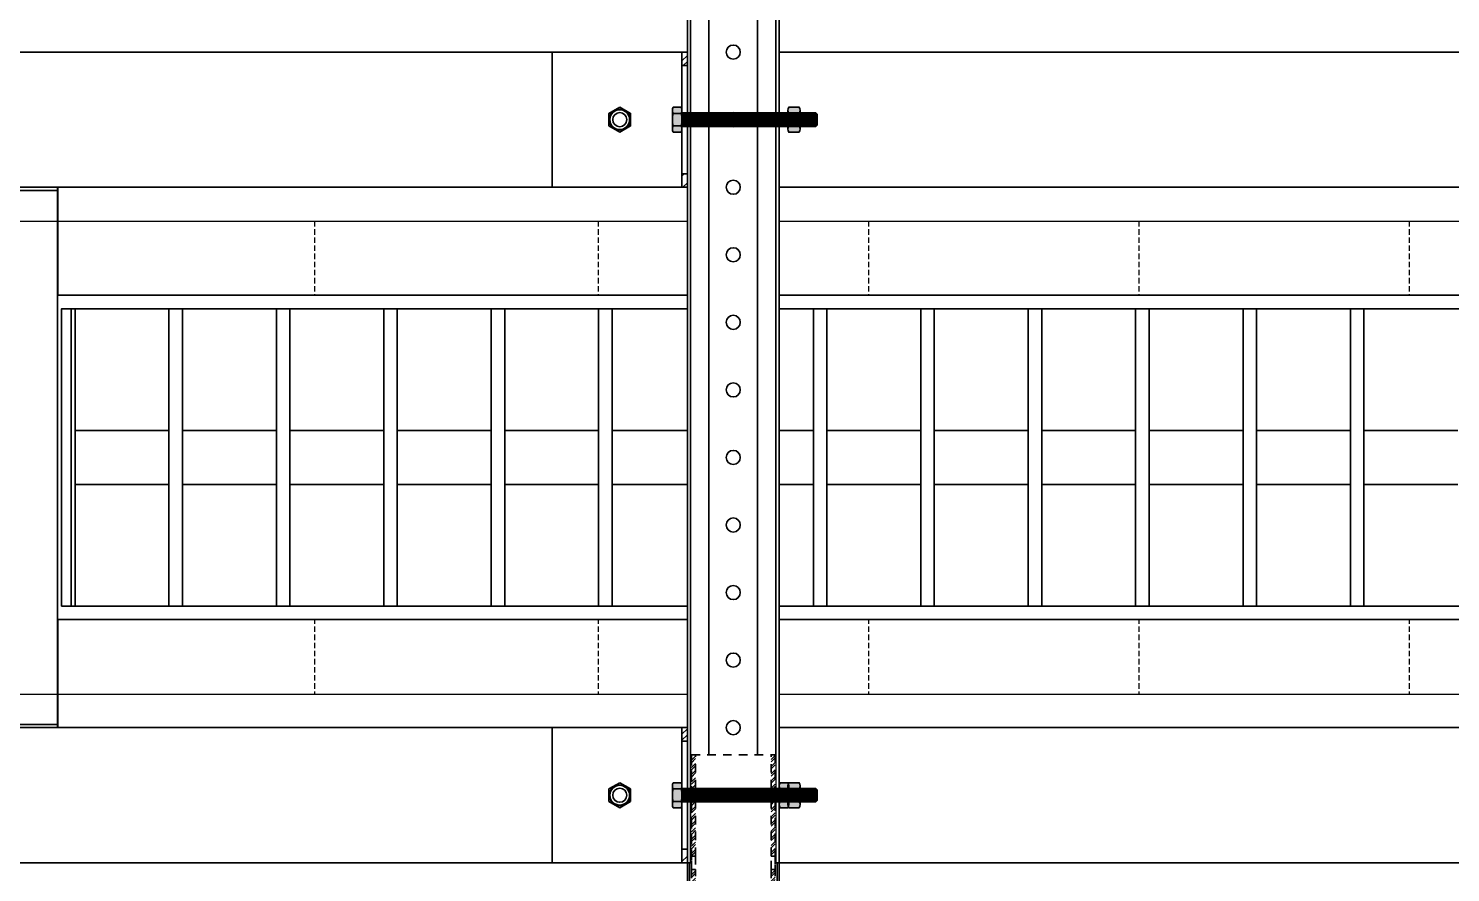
# Model space of a CAD drawing. Header units: millimetres. Extents: x -962357 to -591296, y -223672 to 59420.
# Drawn here: x -779941 to -779415, y -174598 to -174285 of the extents above; entities that cross this region are included whole.
import ezdxf
from ezdxf.enums import TextEntityAlignment as Align

# ---------------------------------------------------------------- set-up
doc = ezdxf.new("R2010")
doc.units = ezdxf.units.MM
doc.linetypes.add('DPA_Hidden 50', pattern=[3, 2, -1])
doc.linetypes.add('TA_HL_000.90000', pattern=[5.85, 3.195, -2.655])
for name, color, linetype in [('000 - H A T C H', 8, 'Continuous'), ('000 - WIPEOUT', 250, 'Continuous'), ('001 - ASCESSORIES', 251, 'Continuous'), ('A04_TUBE SERIES', 2, 'Continuous'), ('A11_ALU.SOLID SHEET', 2, 'Continuous')]:
    doc.layers.add(name, color=color, linetype=linetype)
doc.layers.add('A-GLAZ-CURT', color=2, linetype='Continuous', lineweight=9)
pattern_1 = [(135, (45431.8018, -77824.1695), (-1.325825215, -1.325825215), []), (135, (45431.8018, -77823.2856), (-1.325825215, -1.325825215), [])]
pattern_2 = [(110, (-0.5, 0), (-0.939693, -0.34202), []), (110, (-0.2012, 0.6409), (-0.939693, -0.34202), [1.25, -0.25, 0, -0.25])]

# ---------------------------------------------------------------- blocks, each defined once
blk = doc.blocks.new('*U4621')
at = {"color": 1}
blk.add_wipeout([(600, -60), (-600, -60), (-600, 60), (600, 60)], dxfattribs=at).dxf.layer = '000 - WIPEOUT'
at = {"layer": '001 - ASCESSORIES', "color": 0}
blk.add_lwpolyline([(600, -60), (-600, -60), (-600, 60), (600, 60)], close=True, dxfattribs=at)
at = {"layer": '001 - ASCESSORIES'}
for points in [[(-593.5, -55), (-598.5, -55), (-598.5, 55), (-593.5, 55)], [(595, -55), (-595, -55), (-595, 55), (595, 55)], [(-558.77, -55), (-553.77, -55), (-553.77, 55), (-558.77, 55)], [(-514.03, -55), (-519.03, -55), (-519.03, 55), (-514.03, 55)], [(-479.3, -55), (-474.3, -55), (-474.3, 55), (-479.3, 55)], [(-434.57, -55), (-439.57, -55), (-439.57, 55), (-434.57, 55)], [(-399.83, -55), (-394.83, -55), (-394.83, 55), (-399.83, 55)], [(-355.1, -55), (-360.1, -55), (-360.1, 55), (-355.1, 55)], [(-320.37, -55), (-315.37, -55), (-315.37, 55), (-320.37, 55)], [(-275.63, -55), (-280.63, -55), (-280.63, 55), (-275.63, 55)], [(-240.9, -55), (-235.9, -55), (-235.9, 55), (-240.9, 55)], [(-196.17, -55), (-201.17, -55), (-201.17, 55), (-196.17, 55)], [(-161.43, -55), (-156.43, -55), (-156.43, 55), (-161.43, 55)], [(-116.7, -55), (-121.7, -55), (-121.7, 55), (-116.7, 55)]]:
    blk.add_lwpolyline(points, close=True, dxfattribs=at)
for points in [[(-593.5, 10), (-558.77, 10)], [(-553.77, 10), (-519.03, 10)], [(-514.03, 10), (-479.3, 10)], [(-474.3, 10), (-439.57, 10)], [(-434.57, 10), (-399.83, 10)], [(-394.83, 10), (-360.1, 10)], [(-355.1, 10), (-320.37, 10)], [(-315.37, 10), (-280.63, 10)], [(-275.63, 10), (-240.9, 10)], [(-235.9, 10), (-201.17, 10)], [(-196.17, 10), (-161.43, 10)], [(-156.43, 10), (-121.7, 10)], [(-116.7, 10), (-81.97, 10)], [(-593.5, -10), (-558.77, -10)], [(-553.77, -10), (-519.03, -10)], [(-514.03, -10), (-479.3, -10)], [(-474.3, -10), (-439.57, -10)], [(-434.57, -10), (-399.83, -10)], [(-394.83, -10), (-360.1, -10)], [(-355.1, -10), (-320.37, -10)], [(-315.37, -10), (-280.63, -10)], [(-275.63, -10), (-240.9, -10)], [(-235.9, -10), (-201.17, -10)], [(-196.17, -10), (-161.43, -10)], [(-156.43, -10), (-121.7, -10)], [(-116.7, -10), (-81.97, -10)]]:
    blk.add_lwpolyline(points, dxfattribs=at)
blk = doc.blocks.new('*U4635')
at = {"layer": 'A11_ALU.SOLID SHEET', "color": 0}
blk.add_lwpolyline([(350, -98.8), (350, 98.8), (0, 98.8), (0, -98.8)], close=True, dxfattribs=at)
at = {"layer": 'Defpoints', "color": 250}
blk.add_point((0, 0), dxfattribs=at)
blk.add_text('AL.SHEET-HAT-TYPE-R', height=6, rotation=270, dxfattribs=at).set_placement((15, 0), align=Align.BOTTOM_CENTER)
blk = doc.blocks.new('*U4640')
blk.add_attdef('EXTR.OVL-LENGTH_', (-25, -59.09), '', height=5)
blk.add_wipeout([(-25, 0), (25, 0), (25, 7100), (-25, 7100)]).dxf.layer = '000 - WIPEOUT'
at = {"layer": 'A04_TUBE SERIES', "color": 0}
blk.add_lwpolyline([(-25, 0), (25, 0), (25, 7100), (-25, 7100)], close=True, dxfattribs=at)
blk = doc.blocks.new('*U4641')
blk.add_attdef('EXTR.OVL-LENGTH_', (-25, -59.09), '', height=5)
blk.add_wipeout([(-25, 0), (25, 0), (25, 7100), (-25, 7100)]).dxf.layer = '000 - WIPEOUT'
at = {"layer": 'A04_TUBE SERIES', "color": 0}
blk.add_lwpolyline([(-25, 0), (25, 0), (25, 7100), (-25, 7100)], close=True, dxfattribs=at)
blk = doc.blocks.new('000 - ASSCESSORIES_FAMELINE_GALV.BRACKET_FITTING_U-PROFILE_CC-01_TOP_VIEW')
at = {"color": 6}
blk.add_wipeout([(1500, -17), (-1500, -17), (-1500, 17), (1500, 17)], dxfattribs=at).dxf.layer = '000 - WIPEOUT'
at = {"layer": '001 - ASCESSORIES', "color": 0, "linetype": 'ByBlock'}
for p, q in [((1500, 15.8), (-1500, 15.8)), ((1500, -15.8), (-1500, -15.8))]:
    blk.add_line(p, q, dxfattribs=at)
at = {"layer": '001 - ASCESSORIES', "color": 1}
blk.add_lwpolyline([(1500, 17), (1500, -17), (-1500, -17), (-1500, 17)], close=True, dxfattribs=at)
at = {"layer": '001 - ASCESSORIES', "color": 0, "linetype": 'ByBlock'}
for points in [[(-1500, 17), (-1500, 9), (1500, 9), (1500, 17)], [(-1500, -9), (-1500, -17), (1500, -17), (1500, -9)]]:
    blk.add_lwpolyline(points, close=True, dxfattribs=at)
at = {"layer": '001 - ASCESSORIES', "color": 1, "linetype": 'Continuous'}
for centre in [(1200, 0), (1225, 0), (1250, 0), (1275, 0), (1300, 0), (1325, 0), (1350, 0), (1375, 0), (1400, 0), (1425, 0), (1450, 0), (1475, 0), (1500, 0)]:
    blk.add_circle(centre, 2.6, dxfattribs=at)
blk = doc.blocks.new('000 - ASSCESSORIES_FAMELINE_GALV._SPICE-FOR_CC-01_TOP_VIEW')
blk.add_wipeout([(-40, 15.5), (40, 15.5), (40, -15.5), (-40, -15.5)]).dxf.layer = '000 - WIPEOUT'
at = {"layer": '000 - H A T C H'}
h = blk.add_hatch(dxfattribs=at)
h.set_pattern_fill('ANSI32', color=8, scale=5, angle=90)
h.set_pattern_definition(pattern_1)
h.paths.add_polyline_path([(-27.5, 14), (-27.5, 15.5), (-40, 15.5), (-40, 14)])
h.paths.add_polyline_path([(-2.5, 14), (-2.5, 15.5), (-22.5, 15.5), (-22.5, 14)])
h.paths.add_polyline_path([(27.5, 15.5), (27.5, 14), (40, 14), (40, 15.5)])
h.paths.add_polyline_path([(22.5, 14), (22.5, 15.5), (2.5, 15.5), (2.5, 14)])
h = blk.add_hatch(dxfattribs=at)
h.set_pattern_fill('ANSI32', color=8, scale=5, angle=90)
h.set_pattern_definition(pattern_1)
h.paths.add_polyline_path([(-27.5, -15.5), (-27.5, -14), (-40, -14), (-40, -15.5)])
h.paths.add_polyline_path([(-2.5, -15.5), (-2.5, -14), (-22.5, -14), (-22.5, -15.5)])
h.paths.add_polyline_path([(27.5, -14), (27.5, -15.5), (40, -15.5), (40, -14)])
h.paths.add_polyline_path([(22.5, -15.5), (22.5, -14), (2.5, -14), (2.5, -15.5)])
at = {"layer": '001 - ASCESSORIES', "color": 0, "linetype": 'ByBlock'}
for points in [[(-40, 15.5), (40, 15.5), (40, -15.5), (-40, -15.5)], [(-27.5, 14), (-27.5, 15.5), (-40, 15.5), (-40, 14)], [(-27.5, 15.5), (-22.5, 15.5), (-22.5, 14), (-27.5, 14)], [(-2.5, 14), (-2.5, 15.5), (-22.5, 15.5), (-22.5, 14)], [(-2.5, 15.5), (2.5, 15.5), (2.5, 14), (-2.5, 14)], [(22.5, 14), (22.5, 15.5), (2.5, 15.5), (2.5, 14)], [(22.5, 15.5), (27.5, 15.5), (27.5, 14), (22.5, 14)], [(27.5, 15.5), (27.5, 14), (40, 14), (40, 15.5)], [(-27.5, -15.5), (-27.5, -14), (-40, -14), (-40, -15.5)], [(-27.5, -14), (-22.5, -14), (-22.5, -15.5), (-27.5, -15.5)], [(-2.5, -15.5), (-2.5, -14), (-22.5, -14), (-22.5, -15.5)], [(-2.5, -14), (2.5, -14), (2.5, -15.5), (-2.5, -15.5)], [(2.5, -14), (22.5, -14), (22.5, -15.5), (2.5, -15.5)], [(22.5, -14), (27.5, -14), (27.5, -15.5), (22.5, -15.5)], [(27.5, -14), (40, -14), (40, -15.5), (27.5, -15.5)]]:
    blk.add_lwpolyline(points, close=True, dxfattribs=at)
blk = doc.blocks.new('*U4733')
at = {"layer": '001 - ASCESSORIES', "color": 0, "linetype": 'ByBlock', "rotation": 90}
blk.add_blockref('000 - ASSCESSORIES_FAMELINE_GALV._SPICE-FOR_CC-01_TOP_VIEW', (0, 0), dxfattribs=at)
blk = doc.blocks.new('*U4662')
at = {"color": 1}
for p, q in [((-3.46, 4.5), (3.46, 4.5)), ((-3.46, 0), (3.46, 0))]:
    blk.add_line(p, q, dxfattribs=at)
at = {"color": 0}
for points in [[(-2.31, 4.21, 0.249893), (-4.62, 4.21), (-4.62, 0.29, 0.249893), (-2.31, 0.29)], [(2.31, 4.21, 0.062422), (0, 4.5, 0.062422), (-2.31, 4.21), (-2.31, 0.29, 0.061692), (0, 0, 0.061692), (2.31, 0.29)], [(4.62, 4.21, 0.249893), (2.31, 4.21), (2.31, 0.29, 0.249893), (4.62, 0.29)]]:
    blk.add_lwpolyline(points, format="xyb", close=True, dxfattribs=at)
blk = doc.blocks.new('*U4707')
at = {"layer": '000 - H A T C H'}
h = blk.add_hatch(color=250, dxfattribs=at)
h.dxf.hatch_style = 1
edge = h.paths.add_edge_path()
edge.add_line((0.29, 4.62), (4.21, 4.62))
edge.add_arc((2.05, 3.46), 2.45, 0, 28.0609, ccw=False)
edge.add_line((4.5, 3.46), (4.5, 0.01))
edge.add_arc((-4.86, 0), 9.36, -0.0239, 0.0239, ccw=False)
edge.add_line((4.5, 0), (4.5, 0))
edge.add_arc((-4.86, 0), 9.36, -0.0239, 0.0239, ccw=False)
edge.add_line((4.5, -0.01), (4.5, -3.46))
edge.add_arc((2.05, -3.46), 2.45, -28.0609, 0, ccw=False)
edge.add_line((4.21, -4.62), (0.29, -4.62))
edge.add_arc((2.45, -3.46), 2.45, 180, 208.0609, ccw=False)
edge.add_line((0, -3.46), (0, 3.46))
edge.add_arc((2.45, 3.46), 2.45, 151.9391, 180, ccw=False)
at = {"layer": '001 - ASCESSORIES', "color": 0, "rotation": 270}
blk.add_blockref('*U4662', (0, 0), dxfattribs=at)
blk = doc.blocks.new('*U4682')
at = {"color": 1}
for p, q in [((-3.46, 3.5), (3.46, 3.5)), ((-3.46, 0), (3.46, 0))]:
    blk.add_line(p, q, dxfattribs=at)
at = {"color": 0}
for points in [[(-2.31, 3.21, 0.249855), (-4.62, 3.21), (-4.62, 0.29, 0.249855), (-2.31, 0.29)], [(2.31, 3.21, 0.062432), (0, 3.5, 0.062432), (-2.31, 3.21), (-2.31, 0.29, 0.061701), (0, 0, 0.061701), (2.31, 0.29)], [(4.62, 3.21, 0.249855), (2.31, 3.21), (2.31, 0.29, 0.249855), (4.62, 0.29)]]:
    blk.add_lwpolyline(points, format="xyb", close=True, dxfattribs=at)
blk = doc.blocks.new('*U4693')
at = {"layer": '000 - H A T C H'}
h = blk.add_hatch(dxfattribs=at)
h.set_pattern_fill('ANSI35', color=8, scale=4, angle=65)
h.set_pattern_definition(pattern_2)
h.paths.add_polyline_path([(0, -2.5), (44.5, -2.5), (44.5, 2.5), (0, 2.5)])
at = {"color": 8}
blk.add_line((44.5, -2.5), (44.5, 2.5), dxfattribs=at)
at = {"color": 1}
blk.add_lwpolyline([(44.5, 2.5), (0, 2.5), (0, -2.5), (44.5, -2.5), (45, -2), (45, 2)], close=True, dxfattribs=at)
blk = doc.blocks.new('*U4734')
at = {"layer": '000 - H A T C H'}
h = blk.add_hatch(color=250, dxfattribs=at)
h.dxf.hatch_style = 1
edge = h.paths.add_edge_path()
edge.add_line((-0.29, -4.62), (-3.21, -4.62))
edge.add_arc((-1.05, -3.46), 2.45, 180, 208.0569, ccw=False)
edge.add_line((-3.5, -3.46), (-3.5, -0.01))
edge.add_arc((5.86, 0), 9.36, 179.9761, 180.0239, ccw=False)
edge.add_line((-3.5, 0), (-3.5, 0))
edge.add_arc((5.86, 0), 9.36, 179.9761, 180.0239, ccw=False)
edge.add_line((-3.5, 0.01), (-3.5, 3.46))
edge.add_arc((-1.05, 3.46), 2.45, 151.9431, 180, ccw=False)
edge.add_line((-3.21, 4.62), (-0.29, 4.62))
edge.add_arc((-2.45, 3.46), 2.45, 360, 388.0569, ccw=False)
edge.add_line((0, 3.46), (0, -3.46))
edge.add_arc((-2.45, -3.46), 2.45, 331.9431, 360, ccw=False)
blk.add_blockref('*U4693', (0, 0))
at = {"layer": '001 - ASCESSORIES', "rotation": 90}
blk.add_blockref('*U4682', (0, 0), dxfattribs=at)
blk = doc.blocks.new('*U4735')
at = {"layer": '001 - ASCESSORIES', "rotation": 270}
for name, p in [('*U4734', (0, 0)), ('*U4707', (0, -37.2))]:
    blk.add_blockref(name, p, dxfattribs=at)
blk = doc.blocks.new('*U4907')
at = {"layer": '001 - ASCESSORIES'}
blk.add_lwpolyline([(2020, 17), (1500, 17), (1500, -17), (2020, -17)], close=True, dxfattribs=at)
at = {"layer": '001 - ASCESSORIES', "color": 0}
blk.add_lwpolyline([(2020, 16.2), (1500, 16.2), (1500, -16.2), (2020, -16.2)], close=True, dxfattribs=at)
at = {"layer": '001 - ASCESSORIES', "color": 0, "linetype": 'ByBlock'}
blk.add_blockref('000 - ASSCESSORIES_FAMELINE_GALV.BRACKET_FITTING_U-PROFILE_CC-01_TOP_VIEW', (0, 0), dxfattribs=at)
at = {"layer": '001 - ASCESSORIES', "linetype": 'TA_HL_000.90000', "rotation": 90}
blk.add_blockref('*U4733', (1500, 0), dxfattribs=at)
blk.add_blockref('*U4735', (1475, 17))
blk = doc.blocks.new('000 - ASSCESSORIES_FAMELINE_AL.EXTR._L-PROFILE_50x68mm._non-code_TOP_VIEW')
blk.add_wipeout([(-50, -25), (0, -25), (0, 25), (-50, 25)]).dxf.layer = '000 - WIPEOUT'
at = {"layer": '000 - H A T C H'}
h = blk.add_hatch(dxfattribs=at)
h.set_pattern_fill('ANSI32', color=8, scale=0.5)
h.set_pattern_definition([(45, (-14193.569, 11847.092), (-3.367596, 3.367596), []), (45, (-14191.324, 11847.092), (-3.367596, 3.367596), [])])
h.paths.add_polyline_path([(-2, 20), (0, 20), (0, 25), (-2, 25)])
h.paths.add_polyline_path([(0, -20), (-2, -20), (-2, -25), (0, -25)])
at = {"layer": '001 - ASCESSORIES', "color": 0}
for p, q in [((0, 20), (-2, 20)), ((-2, -20), (0, -20))]:
    blk.add_line(p, q, dxfattribs=at)
at = {"layer": '001 - ASCESSORIES', "color": 1}
blk.add_line((-2, -20), (-2, 20), dxfattribs=at)
at = {"layer": '001 - ASCESSORIES'}
blk.add_lwpolyline([(-50, -25), (0, -25), (0, 25), (-50, 25)], close=True, dxfattribs=at)
at = {"layer": '001 - ASCESSORIES', "color": 0}
for points in [[(-2, 25), (0, 25), (0, 20), (-2, 20)], [(-2, -20), (0, -20), (0, -25), (-2, -25)]]:
    blk.add_lwpolyline(points, close=True, dxfattribs=at)
at = {"layer": '001 - ASCESSORIES', "color": 1}
blk.add_circle((-25, 0), 2.6, dxfattribs=at)
blk = doc.blocks.new('*U4738')
at = {"layer": '001 - ASCESSORIES', "color": 0}
blk.add_blockref('000 - ASSCESSORIES_FAMELINE_AL.EXTR._L-PROFILE_50x68mm._non-code_TOP_VIEW', (0, 0), dxfattribs=at)
blk = doc.blocks.new('*U4683')
blk.add_circle((0, 0), 3.66)
at = {"layer": '001 - ASCESSORIES', "color": 0}
blk.add_lwpolyline([(4.62, 0), (2.31, 4), (-2.31, 4), (-4.62, 0), (-2.31, -4), (2.31, -4)], close=True, dxfattribs=at)
at = {"layer": '001 - ASCESSORIES', "color": 8}
blk.add_circle((0, 0), 3.85, dxfattribs=at)
blk = doc.blocks.new('*U4715')
at = {"layer": '001 - ASCESSORIES', "rotation": 90}
blk.add_blockref('*U4683', (0, 0), dxfattribs=at)
blk = doc.blocks.new('*U4751')
at = {"layer": '001 - ASCESSORIES'}
blk.add_blockref('*U4715', (0, 0), dxfattribs=at)
blk = doc.blocks.new('*U4694')
at = {"layer": '000 - H A T C H'}
h = blk.add_hatch(dxfattribs=at)
h.set_pattern_fill('ANSI35', color=8, scale=4, angle=65)
h.set_pattern_definition(pattern_2)
h.paths.add_polyline_path([(0, -2.5), (49.5, -2.5), (49.5, 2.5), (0, 2.5)])
at = {"color": 8}
blk.add_line((49.5, -2.5), (49.5, 2.5), dxfattribs=at)
at = {"color": 1}
blk.add_lwpolyline([(49.5, 2.5), (0, 2.5), (0, -2.5), (49.5, -2.5), (50, -2), (50, 2)], close=True, dxfattribs=at)
blk = doc.blocks.new('*U4746')
at = {"layer": '000 - H A T C H'}
h = blk.add_hatch(color=250, dxfattribs=at)
h.dxf.hatch_style = 1
edge = h.paths.add_edge_path()
edge.add_line((-0.29, -4.62), (-3.21, -4.62))
edge.add_arc((-1.05, -3.46), 2.45, 180, 208.0569, ccw=False)
edge.add_line((-3.5, -3.46), (-3.5, -0.01))
edge.add_arc((5.86, 0), 9.36, 179.9761, 180.0239, ccw=False)
edge.add_line((-3.5, 0), (-3.5, 0))
edge.add_arc((5.86, 0), 9.36, 179.9761, 180.0239, ccw=False)
edge.add_line((-3.5, 0.01), (-3.5, 3.46))
edge.add_arc((-1.05, 3.46), 2.45, 151.9431, 180, ccw=False)
edge.add_line((-3.21, 4.62), (-0.29, 4.62))
edge.add_arc((-2.45, 3.46), 2.45, 360, 388.0569, ccw=False)
edge.add_line((0, 3.46), (0, -3.46))
edge.add_arc((-2.45, -3.46), 2.45, 331.9431, 360, ccw=False)
blk.add_blockref('*U4694', (0, 0))
at = {"layer": '001 - ASCESSORIES', "rotation": 90}
blk.add_blockref('*U4682', (0, 0), dxfattribs=at)
blk = doc.blocks.new('*U4752')
at = {"layer": '001 - ASCESSORIES'}
for name, p in [('*U4746', (0, 0)), ('*U4707', (39.2, -0.01))]:
    blk.add_blockref(name, p, dxfattribs=at)
blk = doc.blocks.new('*U4794')
at = {"color": 2}
blk.add_blockref('*U4738', (0, 0), dxfattribs=at)
for name, p in [('*U4751', (-25, 0)), ('*U4752', (-2, 0))]:
    blk.add_blockref(name, p)
blk = doc.blocks.new('*U4956')
blk.add_blockref('*U4621', (-34650, 1330.5))
at = {"layer": 'A11_ALU.SOLID SHEET', "color": 1}
blk.add_blockref('*U4635', (-35600, 1330.5), dxfattribs=at)
at = {"layer": 'A04_TUBE SERIES', "color": 0, "linetype": 'ByBlock', "rotation": 270}
for name, p in [('*U4640', (-39850, 1455.5)), ('*U4641', (-39850, 1205.5))]:
    blk.add_blockref(name, p, dxfattribs=at)
at = {"layer": '001 - ASCESSORIES', "linetype": 'ByBlock', "rotation": 270}
blk.add_blockref('*U4907', (-35000, 2680.5), dxfattribs=at)
at = {"layer": '001 - ASCESSORIES', "linetype": 'ByBlock'}
for p in [(-35017, 1455.5), (-35017, 1205.5)]:
    blk.add_blockref('*U4794', p, dxfattribs=at)
blk = doc.blocks.new('DPA_CP_Metal Ceiling Panel1 - Horizontal with Gap-12520836-4160-01 UPPER PLATFORM LEVEL - REFLECTED CEILING PLAN')
at = {"layer": 'A-GLAZ-CURT'}
for p, q in [((-782232.37, 4774.02), (-782232.37, 5049.02)), ((-782232.37, 4774.02), (-782232.37, 5049.02)), ((-782232.37, 5049.02), (-781882.37, 5049.02)), ((-782232.37, 5049.02), (-781882.37, 5049.02)), ((-782232.37, 4774.02), (-782232.37, 5049.02)), ((-781882.37, 4774.02), (-781882.37, 5049.02)), ((-781882.37, 5049.02), (-781882.37, 4774.02)), ((-781882.37, 5049.02), (-781882.37, 4774.02)), ((-782232.37, 4999.02), (-781882.37, 4999.02)), ((-782232.37, 4824.02), (-781882.37, 4824.02)), ((-782232.37, 4774.02), (-781882.37, 4774.02)), ((-781882.37, 4774.02), (-782232.37, 4774.02)), ((-781882.37, 4774.02), (-782232.37, 4774.02))]:
    blk.add_line(p, q, dxfattribs=at)
blk = doc.blocks.new('DPA_CP_Metal Ceiling Luminaire2 - Linear Luminaire-12437131-4160-01 UPPER PLATFORM LEVEL - REFLECTED CEILING PLAN')
at = {"layer": 'A-GLAZ-CURT'}
for p, q in [((-842129.95, 6974.03), (-842129.95, 7249.03)), ((-842129.95, 7249.03), (-840929.95, 7249.03)), ((-842129.95, 7249.03), (-842129.95, 6974.03)), ((-840929.95, 7249.03), (-842129.95, 7249.03)), ((-842129.95, 7249.03), (-840929.95, 7249.03)), ((-842129.95, 7211.53), (-842129.95, 6974.03)), ((-842129.95, 7199.03), (-840929.95, 7199.03)), ((-842129.95, 7024.03), (-840929.95, 7024.03)), ((-840929.95, 6974.03), (-842129.95, 6974.03)), ((-840929.95, 6974.03), (-842129.95, 6974.03)), ((-842129.95, 6974.03), (-840929.95, 6974.03))]:
    blk.add_line(p, q, dxfattribs=at)
at = {"layer": 'A-GLAZ-CURT', "linetype": 'DPA_Hidden 50'}
for p, q in [((-842034.95, 7199.03), (-842034.95, 7024.03)), ((-841929.95, 7199.03), (-841929.95, 7024.03)), ((-841829.95, 7199.03), (-841829.95, 7024.03)), ((-841729.95, 7199.03), (-841729.95, 7024.03)), ((-841629.95, 7199.03), (-841629.95, 7024.03))]:
    blk.add_line(p, q, dxfattribs=at)
blk = doc.blocks.new('*U453')
at = {"color": 1}
blk.add_wipeout([(600, -60), (-600, -60), (-600, 60), (600, 60)], dxfattribs=at).dxf.layer = '000 - WIPEOUT'
at = {"layer": '001 - ASCESSORIES', "color": 0}
blk.add_lwpolyline([(600, -60), (-600, -60), (-600, 60), (600, 60)], close=True, dxfattribs=at)
at = {"layer": '001 - ASCESSORIES'}
for points in [[(-593.5, -55), (-598.5, -55), (-598.5, 55), (-593.5, 55)], [(595, -55), (-595, -55), (-595, 55), (595, 55)], [(-558.77, -55), (-553.77, -55), (-553.77, 55), (-558.77, 55)], [(-514.03, -55), (-519.03, -55), (-519.03, 55), (-514.03, 55)], [(-479.3, -55), (-474.3, -55), (-474.3, 55), (-479.3, 55)], [(-434.57, -55), (-439.57, -55), (-439.57, 55), (-434.57, 55)], [(-399.83, -55), (-394.83, -55), (-394.83, 55), (-399.83, 55)], [(-355.1, -55), (-360.1, -55), (-360.1, 55), (-355.1, 55)], [(-320.37, -55), (-315.37, -55), (-315.37, 55), (-320.37, 55)], [(-275.63, -55), (-280.63, -55), (-280.63, 55), (-275.63, 55)], [(-240.9, -55), (-235.9, -55), (-235.9, 55), (-240.9, 55)], [(-196.17, -55), (-201.17, -55), (-201.17, 55), (-196.17, 55)], [(-161.43, -55), (-156.43, -55), (-156.43, 55), (-161.43, 55)], [(-116.7, -55), (-121.7, -55), (-121.7, 55), (-116.7, 55)]]:
    blk.add_lwpolyline(points, close=True, dxfattribs=at)
for points in [[(-593.5, 10), (-558.77, 10)], [(-553.77, 10), (-519.03, 10)], [(-514.03, 10), (-479.3, 10)], [(-474.3, 10), (-439.57, 10)], [(-434.57, 10), (-399.83, 10)], [(-394.83, 10), (-360.1, 10)], [(-355.1, 10), (-320.37, 10)], [(-315.37, 10), (-280.63, 10)], [(-275.63, 10), (-240.9, 10)], [(-235.9, 10), (-201.17, 10)], [(-196.17, 10), (-161.43, 10)], [(-156.43, 10), (-121.7, 10)], [(-116.7, 10), (-81.97, 10)], [(-593.5, -10), (-558.77, -10)], [(-553.77, -10), (-519.03, -10)], [(-514.03, -10), (-479.3, -10)], [(-474.3, -10), (-439.57, -10)], [(-434.57, -10), (-399.83, -10)], [(-394.83, -10), (-360.1, -10)], [(-355.1, -10), (-320.37, -10)], [(-315.37, -10), (-280.63, -10)], [(-275.63, -10), (-240.9, -10)], [(-235.9, -10), (-201.17, -10)], [(-196.17, -10), (-161.43, -10)], [(-156.43, -10), (-121.7, -10)], [(-116.7, -10), (-81.97, -10)]]:
    blk.add_lwpolyline(points, dxfattribs=at)
blk = doc.blocks.new('*U339')
at = {"layer": 'A11_ALU.SOLID SHEET', "color": 0}
blk.add_lwpolyline([(350, -98.8), (350, 98.8), (0, 98.8), (0, -98.8)], close=True, dxfattribs=at)
at = {"layer": 'Defpoints', "color": 250}
blk.add_point((0, 0), dxfattribs=at)
blk.add_text('AL.SHEET-HAT-TYPE-R', height=6, rotation=270, dxfattribs=at).set_placement((15, 0), align=Align.BOTTOM_CENTER)
blk = doc.blocks.new('*U720')
blk.add_attdef('EXTR.OVL-LENGTH_', (-25, -59.09), '', height=5)
blk.add_wipeout([(-25, 0), (25, 0), (25, 7100), (-25, 7100)]).dxf.layer = '000 - WIPEOUT'
at = {"layer": 'A04_TUBE SERIES', "color": 0}
blk.add_lwpolyline([(-25, 0), (25, 0), (25, 7100), (-25, 7100)], close=True, dxfattribs=at)
blk = doc.blocks.new('*U721')
blk.add_attdef('EXTR.OVL-LENGTH_', (-25, -59.09), '', height=5)
blk.add_wipeout([(-25, 0), (25, 0), (25, 7100), (-25, 7100)]).dxf.layer = '000 - WIPEOUT'
at = {"layer": 'A04_TUBE SERIES', "color": 0}
blk.add_lwpolyline([(-25, 0), (25, 0), (25, 7100), (-25, 7100)], close=True, dxfattribs=at)
blk = doc.blocks.new('*U677')
at = {"layer": '001 - ASCESSORIES', "color": 0, "linetype": 'ByBlock', "rotation": 90}
blk.add_blockref('000 - ASSCESSORIES_FAMELINE_GALV._SPICE-FOR_CC-01_TOP_VIEW', (0, 0), dxfattribs=at)
blk = doc.blocks.new('*U349')
at = {"color": 1}
for p, q in [((-3.46, 4.5), (3.46, 4.5)), ((-3.46, 0), (3.46, 0))]:
    blk.add_line(p, q, dxfattribs=at)
at = {"color": 0}
for points in [[(-2.31, 4.21, 0.249893), (-4.62, 4.21), (-4.62, 0.29, 0.249893), (-2.31, 0.29)], [(2.31, 4.21, 0.062422), (0, 4.5, 0.062422), (-2.31, 4.21), (-2.31, 0.29, 0.061692), (0, 0, 0.061692), (2.31, 0.29)], [(4.62, 4.21, 0.249893), (2.31, 4.21), (2.31, 0.29, 0.249893), (4.62, 0.29)]]:
    blk.add_lwpolyline(points, format="xyb", close=True, dxfattribs=at)
blk = doc.blocks.new('*U667')
at = {"layer": '000 - H A T C H'}
h = blk.add_hatch(color=250, dxfattribs=at)
h.dxf.hatch_style = 1
edge = h.paths.add_edge_path()
edge.add_line((0.29, 4.62), (4.21, 4.62))
edge.add_arc((2.05, 3.46), 2.45, 0, 28.0609, ccw=False)
edge.add_line((4.5, 3.46), (4.5, 0.01))
edge.add_arc((-4.86, 0), 9.36, -0.0239, 0.0239, ccw=False)
edge.add_line((4.5, 0), (4.5, 0))
edge.add_arc((-4.86, 0), 9.36, -0.0239, 0.0239, ccw=False)
edge.add_line((4.5, -0.01), (4.5, -3.46))
edge.add_arc((2.05, -3.46), 2.45, -28.0609, 0, ccw=False)
edge.add_line((4.21, -4.62), (0.29, -4.62))
edge.add_arc((2.45, -3.46), 2.45, 180, 208.0609, ccw=False)
edge.add_line((0, -3.46), (0, 3.46))
edge.add_arc((2.45, 3.46), 2.45, 151.9391, 180, ccw=False)
at = {"layer": '001 - ASCESSORIES', "color": 0, "rotation": 270}
blk.add_blockref('*U349', (0, 0), dxfattribs=at)
blk = doc.blocks.new('*U351')
at = {"color": 1}
for p, q in [((-3.46, 3.5), (3.46, 3.5)), ((-3.46, 0), (3.46, 0))]:
    blk.add_line(p, q, dxfattribs=at)
at = {"color": 0}
for points in [[(-2.31, 3.21, 0.249855), (-4.62, 3.21), (-4.62, 0.29, 0.249855), (-2.31, 0.29)], [(2.31, 3.21, 0.062432), (0, 3.5, 0.062432), (-2.31, 3.21), (-2.31, 0.29, 0.061701), (0, 0, 0.061701), (2.31, 0.29)], [(4.62, 3.21, 0.249855), (2.31, 3.21), (2.31, 0.29, 0.249855), (4.62, 0.29)]]:
    blk.add_lwpolyline(points, format="xyb", close=True, dxfattribs=at)
blk = doc.blocks.new('*U362')
at = {"layer": '000 - H A T C H'}
h = blk.add_hatch(dxfattribs=at)
h.set_pattern_fill('ANSI35', color=8, scale=4, angle=65)
h.set_pattern_definition(pattern_2)
h.paths.add_polyline_path([(0, -2.5), (44.5, -2.5), (44.5, 2.5), (0, 2.5)])
at = {"color": 8}
blk.add_line((44.5, -2.5), (44.5, 2.5), dxfattribs=at)
at = {"color": 1}
blk.add_lwpolyline([(44.5, 2.5), (0, 2.5), (0, -2.5), (44.5, -2.5), (45, -2), (45, 2)], close=True, dxfattribs=at)
blk = doc.blocks.new('*U675')
at = {"layer": '000 - H A T C H'}
h = blk.add_hatch(color=250, dxfattribs=at)
h.dxf.hatch_style = 1
edge = h.paths.add_edge_path()
edge.add_line((-0.29, -4.62), (-3.21, -4.62))
edge.add_arc((-1.05, -3.46), 2.45, 180, 208.0569, ccw=False)
edge.add_line((-3.5, -3.46), (-3.5, -0.01))
edge.add_arc((5.86, 0), 9.36, 179.9761, 180.0239, ccw=False)
edge.add_line((-3.5, 0), (-3.5, 0))
edge.add_arc((5.86, 0), 9.36, 179.9761, 180.0239, ccw=False)
edge.add_line((-3.5, 0.01), (-3.5, 3.46))
edge.add_arc((-1.05, 3.46), 2.45, 151.9431, 180, ccw=False)
edge.add_line((-3.21, 4.62), (-0.29, 4.62))
edge.add_arc((-2.45, 3.46), 2.45, 360, 388.0569, ccw=False)
edge.add_line((0, 3.46), (0, -3.46))
edge.add_arc((-2.45, -3.46), 2.45, 331.9431, 360, ccw=False)
blk.add_blockref('*U362', (0, 0))
at = {"layer": '001 - ASCESSORIES', "rotation": 90}
blk.add_blockref('*U351', (0, 0), dxfattribs=at)
blk = doc.blocks.new('*U678')
at = {"layer": '001 - ASCESSORIES', "rotation": 270}
for name, p in [('*U675', (0, 0)), ('*U667', (0, -37.2))]:
    blk.add_blockref(name, p, dxfattribs=at)
blk = doc.blocks.new('*U521')
at = {"layer": '001 - ASCESSORIES'}
blk.add_lwpolyline([(2020, 17), (1500, 17), (1500, -17), (2020, -17)], close=True, dxfattribs=at)
at = {"layer": '001 - ASCESSORIES', "color": 0}
blk.add_lwpolyline([(2020, 16.2), (1500, 16.2), (1500, -16.2), (2020, -16.2)], close=True, dxfattribs=at)
at = {"layer": '001 - ASCESSORIES', "color": 0, "linetype": 'ByBlock'}
blk.add_blockref('000 - ASSCESSORIES_FAMELINE_GALV.BRACKET_FITTING_U-PROFILE_CC-01_TOP_VIEW', (0, 0), dxfattribs=at)
at = {"layer": '001 - ASCESSORIES', "linetype": 'TA_HL_000.90000', "rotation": 90}
blk.add_blockref('*U677', (1500, 0), dxfattribs=at)
blk.add_blockref('*U678', (1475, 17))
blk = doc.blocks.new('*U573')
at = {"layer": '001 - ASCESSORIES', "color": 0}
blk.add_blockref('000 - ASSCESSORIES_FAMELINE_AL.EXTR._L-PROFILE_50x68mm._non-code_TOP_VIEW', (0, 0), dxfattribs=at)
blk = doc.blocks.new('*U352')
blk.add_circle((0, 0), 3.66)
at = {"layer": '001 - ASCESSORIES', "color": 0}
blk.add_lwpolyline([(4.62, 0), (2.31, 4), (-2.31, 4), (-4.62, 0), (-2.31, -4), (2.31, -4)], close=True, dxfattribs=at)
at = {"layer": '001 - ASCESSORIES', "color": 8}
blk.add_circle((0, 0), 3.85, dxfattribs=at)
blk = doc.blocks.new('*U662')
at = {"layer": '001 - ASCESSORIES', "rotation": 90}
blk.add_blockref('*U352', (0, 0), dxfattribs=at)
blk = doc.blocks.new('*U569')
at = {"layer": '001 - ASCESSORIES'}
blk.add_blockref('*U662', (0, 0), dxfattribs=at)
blk = doc.blocks.new('*U363')
at = {"layer": '000 - H A T C H'}
h = blk.add_hatch(dxfattribs=at)
h.set_pattern_fill('ANSI35', color=8, scale=4, angle=65)
h.set_pattern_definition(pattern_2)
h.paths.add_polyline_path([(0, -2.5), (49.5, -2.5), (49.5, 2.5), (0, 2.5)])
at = {"color": 8}
blk.add_line((49.5, -2.5), (49.5, 2.5), dxfattribs=at)
at = {"color": 1}
blk.add_lwpolyline([(49.5, 2.5), (0, 2.5), (0, -2.5), (49.5, -2.5), (50, -2), (50, 2)], close=True, dxfattribs=at)
blk = doc.blocks.new('*U584')
at = {"layer": '000 - H A T C H'}
h = blk.add_hatch(color=250, dxfattribs=at)
h.dxf.hatch_style = 1
edge = h.paths.add_edge_path()
edge.add_line((-0.29, -4.62), (-3.21, -4.62))
edge.add_arc((-1.05, -3.46), 2.45, 180, 208.0569, ccw=False)
edge.add_line((-3.5, -3.46), (-3.5, -0.01))
edge.add_arc((5.86, 0), 9.36, 179.9761, 180.0239, ccw=False)
edge.add_line((-3.5, 0), (-3.5, 0))
edge.add_arc((5.86, 0), 9.36, 179.9761, 180.0239, ccw=False)
edge.add_line((-3.5, 0.01), (-3.5, 3.46))
edge.add_arc((-1.05, 3.46), 2.45, 151.9431, 180, ccw=False)
edge.add_line((-3.21, 4.62), (-0.29, 4.62))
edge.add_arc((-2.45, 3.46), 2.45, 360, 388.0569, ccw=False)
edge.add_line((0, 3.46), (0, -3.46))
edge.add_arc((-2.45, -3.46), 2.45, 331.9431, 360, ccw=False)
blk.add_blockref('*U363', (0, 0))
at = {"layer": '001 - ASCESSORIES', "rotation": 90}
blk.add_blockref('*U351', (0, 0), dxfattribs=at)
blk = doc.blocks.new('*U680')
at = {"layer": '001 - ASCESSORIES'}
for name, p in [('*U584', (0, 0)), ('*U667', (39.2, -0.01))]:
    blk.add_blockref(name, p, dxfattribs=at)
blk = doc.blocks.new('*U681')
at = {"color": 2}
blk.add_blockref('*U573', (0, 0), dxfattribs=at)
for name, p in [('*U569', (-25, 0)), ('*U680', (-2, 0))]:
    blk.add_blockref(name, p)

msp = doc.modelspace()

# ---------------------------------------------------------------- block references
at = {"layer": 'A-GLAZ-CURT'}
for name, p in [('DPA_CP_Metal Ceiling Panel1 - Horizontal with Gap-12520836-4160-01 UPPER PLATFORM LEVEL - REFLECTED CEILING PLAN', (1952.5, -179355.5)), ('DPA_CP_Metal Ceiling Luminaire2 - Linear Luminaire-12437131-4160-01 UPPER PLATFORM LEVEL - REFLECTED CEILING PLAN', (62200, -181555.5))]:
    msp.add_blockref(name, p, dxfattribs=at)

# ---------------------------------------------------------------- next in the draw order: block references
msp.add_blockref('*U4956', (-744680, -175774.39))

# ---------------------------------------------------------------- next in the draw order: block references
msp.add_blockref('*U453', (-779330, -174443.89))

# ---------------------------------------------------------------- next in the draw order: block references
at = {"layer": 'A11_ALU.SOLID SHEET', "color": 1}
msp.add_blockref('*U339', (-780280, -174443.89), dxfattribs=at)

# ---------------------------------------------------------------- next in the draw order: block references
at = {"layer": 'A04_TUBE SERIES', "color": 0, "linetype": 'ByBlock', "rotation": 270}
for name, p in [('*U720', (-784530, -174318.89)), ('*U721', (-784530, -174568.89))]:
    msp.add_blockref(name, p, dxfattribs=at)

# ---------------------------------------------------------------- next in the draw order: block references
at = {"layer": '001 - ASCESSORIES', "linetype": 'ByBlock', "rotation": 270}
msp.add_blockref('*U521', (-779680, -173093.89), dxfattribs=at)

# ---------------------------------------------------------------- next in the draw order: block references
at = {"layer": '001 - ASCESSORIES', "linetype": 'ByBlock'}
for p in [(-779697, -174318.89), (-779697, -174568.89)]:
    msp.add_blockref('*U681', p, dxfattribs=at)

doc.saveas('drawing.dxf')
